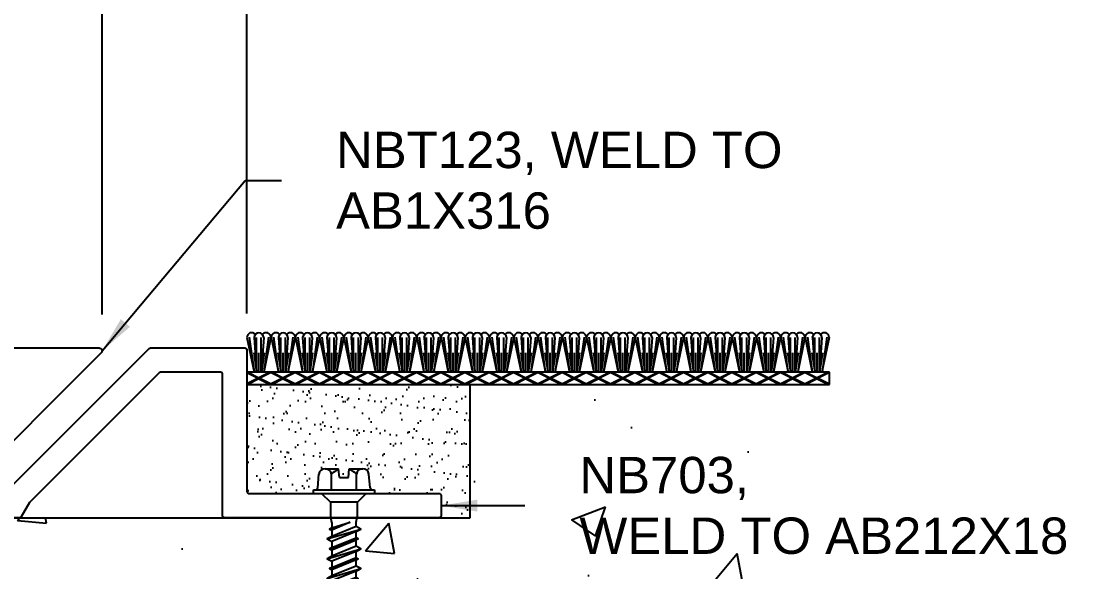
# Model space of a CAD drawing. Header units: inches. Extents: x -3.4 to 54.7, y -1.4 to 10.7.
# Drawn here: x 22.29 to 27.73, y 3.34 to 6.18 of the extents above; entities that cross this region are included whole.
import ezdxf

# ---------------------------------------------------------------- set-up
doc = ezdxf.new("R2010")
doc.units = ezdxf.units.IN
doc.header["$MEASUREMENT"] = 0
for name, color, linetype in [('Anchors', 4, 'Continuous'), ('Conditions', 1, 'Continuous'), ('Dimensions', 3, 'Continuous'), ('Metals', 7, 'Continuous'), ('Text', 2, 'Continuous')]:
    doc.layers.add(name, color=color, linetype=linetype)
doc.styles.add('ARIAL', font='arial.ttf')
doc.dimstyles.new('Arial', dxfattribs={"dimscale": 1.5, "dimtxt": 0.125, "dimasz": 0.125, "dimexe": 0.125, "dimexo": 0.125, "dimgap": 0.125, "dimtad": 0, "dimtih": 1, "dimtoh": 1, "dimdec": 4, "dimzin": 0, "dimdsep": 46, "dimlunit": 4, "dimtxsty": 'ARIAL', "dimcen": 0.125, "dimadec": 0, "dimazin": 0, "dimtfac": 1, "dimtdec": 4, "dimtofl": 0, "dimtmove": 0, "dimatfit": 3, "dimfxl": 0, "dimfrac": 2, "dimtolj": 1, "dimtzin": 0, "dimarcsym": 0})

# ---------------------------------------------------------------- blocks, each defined once
blk = doc.blocks.new('*D14')
at = {"layer": 'Defpoints', "color": 0}
for p in [(23.4536, 8.5789), (0.2542, 4.4823), (23.4536, 4.4823)]:
    blk.add_point(p, dxfattribs=at)
at = {"layer": 'Dimensions', "color": 0, "lineweight": -2}
for p, q in [((0.2542, 4.6698), (0.2542, 8.7664)), ((23.4536, 4.6698), (23.4536, 8.7664)), ((0.4417, 8.5789), (11.1225, 8.5789)), ((23.2661, 8.5789), (12.7065, 8.5789))]:
    blk.add_line(p, q, dxfattribs=at)
at = {"layer": 'Dimensions', "color": 0}
for points in [[(0.4417, 8.6101), (0.4417, 8.5476), (0.2542, 8.5789)], [(23.2661, 8.6101), (23.2661, 8.5476), (23.4536, 8.5789)]]:
    blk.add_solid(points, dxfattribs=at)
at = {"layer": 'Dimensions', "color": 0, "insert": (11.9145, 8.5789), "char_height": 0.1875, "attachment_point": 5, "style": 'ARIAL'}
blk.add_mtext('\\A1;1\'-11 3/16"\\P [589mm]', dxfattribs=at)
blk = doc.blocks.new('TH316134')
for p, q in [((-0.0967, 0.1275), (-0.0272, 0.1275)), ((-0.0232, 0.0825), (-0.0272, 0.1275)), ((0.0233, 0.0825), (0.0272, 0.1275)), ((0.0272, 0.1275), (0.0967, 0.1275)), ((-0.1352, 0.029), (-0.129, 0.1001)), ((-0.0645, 0.0188), (-0.0645, 0.1001)), ((-0.0232, 0.0825), (0.0233, 0.0825)), ((0.0645, 0.0188), (0.0645, 0.1001)), ((0.1352, 0.029), (0.129, 0.1001)), ((-0.1568, 0.0188), (0.1568, 0.0188)), ((-0.1568, 0), (-0.1568, 0.0188)), ((-0.1568, 0), (0.1568, 0)), ((-0.1148, 0), (-0.0697, -0.045)), ((0.1148, 0), (0.0698, -0.045)), ((0.1568, 0.0188), (0.1568, 0)), ((-0.0737, -0.1836), (0.0321, -0.1471)), ((0.0321, -0.1471), (-0.0623, -0.1898)), ((-0.0623, -0.1774), (0.0321, -0.1471)), ((-0.0862, -0.2344), (0.0863, -0.1836)), ((0.0623, -0.1707), (-0.0623, -0.2215)), ((0.0623, -0.1965), (-0.0623, -0.2473)), ((-0.0737, -0.2852), (0.0737, -0.2344)), ((-0.0623, -0.279), (0.0623, -0.2282)), ((0.0623, -0.2405), (-0.0623, -0.2913)), ((-0.0862, -0.3359), (0.0863, -0.2852)), ((0.0623, -0.2722), (-0.0623, -0.323)), ((0.0623, -0.2981), (-0.0623, -0.3489)), ((-0.0737, -0.3867), (0.0737, -0.3359)), ((-0.0623, -0.3806), (0.0623, -0.3298)), ((0.0623, -0.3421), (-0.0623, -0.3929)), ((0.0623, -0.3738), (-0.0623, -0.4246)), ((-0.0862, -0.4375), (0.0863, -0.3867)), ((0.0623, -0.3996), (-0.0623, -0.4504)), ((-0.0623, -0.4821), (0.0623, -0.4313)), ((-0.0862, -0.5391), (0.0863, -0.4883)), ((-0.0737, -0.4883), (0.0737, -0.4375)), ((0.0623, -0.4437), (-0.0623, -0.4944)), ((0.0623, -0.4754), (-0.0623, -0.5261)), ((-0.0737, -0.5898), (0.0737, -0.5391)), ((0.0623, -0.5012), (-0.0623, -0.552)), ((-0.0623, -0.5837), (0.0623, -0.5329)), ((-0.0862, -0.6406), (0.0863, -0.5898)), ((0.0623, -0.5452), (-0.0623, -0.596)), ((0.0623, -0.5769), (-0.0623, -0.6277)), ((-0.0737, -0.6914), (0.0737, -0.6406)), ((0.0623, -0.6028), (-0.0623, -0.6535)), ((-0.0623, -0.6852), (0.0623, -0.6345)), ((0.0623, -0.6468), (-0.0623, -0.6976)), ((-0.0862, -0.7422), (0.0863, -0.6914)), ((0.0623, -0.6785), (-0.0623, -0.7293)), ((0.0623, -0.7043), (-0.0623, -0.7551)), ((-0.0737, -0.793), (0.0737, -0.7422)), ((-0.0623, -0.7868), (0.0623, -0.736)), ((0.0623, -0.7484), (-0.0623, -0.7991)), ((-0.0862, -0.8437), (0.0863, -0.793)), ((0.0623, -0.78), (-0.0623, -0.8308)), ((0.0623, -0.8059), (-0.0623, -0.8567)), ((-0.0737, -0.8945), (0.0737, -0.8437)), ((-0.0623, -0.8884), (0.0623, -0.8376)), ((0.0623, -0.8499), (-0.0623, -0.9007)), ((-0.0862, -0.9453), (0.0863, -0.8945)), ((0.0623, -0.8816), (-0.0623, -0.9324)), ((0.0623, -0.9075), (-0.0623, -0.9582)), ((-0.0737, -0.9961), (0.0737, -0.9453)), ((-0.0623, -0.9899), (0.0623, -0.9391)), ((0.0623, -0.9515), (-0.0623, -1.0023)), ((-0.0862, -1.0469), (0.0863, -0.9961)), ((0.0623, -0.9832), (-0.0623, -1.034)), ((0.0623, -1.009), (-0.0623, -1.0598)), ((-0.0623, -1.0837), (0.0623, -1.0329)), ((-0.0737, -1.0898), (0.0737, -1.0391)), ((0.0623, -1.0452), (-0.0623, -1.096)), ((0.0623, -1.0769), (-0.0623, -1.1277)), ((-0.0862, -1.1406), (0.0863, -1.0898)), ((-0.0737, -1.1914), (0.0737, -1.1406)), ((0.0623, -1.1028), (-0.0623, -1.1535)), ((-0.0623, -1.1852), (0.0623, -1.1345)), ((-0.0862, -1.2422), (0.0863, -1.1914)), ((0.0623, -1.1468), (-0.0623, -1.1976)), ((0.0623, -1.1785), (-0.0623, -1.2293)), ((-0.0737, -1.293), (0.0737, -1.2422)), ((0.0623, -1.2043), (-0.0623, -1.2551)), ((-0.0623, -1.2868), (0.0623, -1.236)), ((0.0623, -1.2484), (-0.0623, -1.2991)), ((-0.0862, -1.3437), (0.0863, -1.293)), ((0.0623, -1.28), (-0.0623, -1.3308)), ((-0.0737, -1.3945), (0.0737, -1.3437)), ((0.0623, -1.3059), (-0.0623, -1.3567)), ((-0.0623, -1.3884), (0.0623, -1.3376)), ((0.0623, -1.3499), (-0.0623, -1.4007)), ((-0.0862, -1.4453), (0.0863, -1.3945)), ((0.0623, -1.3816), (-0.0623, -1.4324)), ((0.0623, -1.4075), (-0.0623, -1.4582)), ((-0.0737, -1.4961), (0.0737, -1.4453)), ((-0.0623, -1.4899), (0.0623, -1.4391)), ((0.0623, -1.4515), (-0.0623, -1.5023)), ((-0.0862, -1.5469), (0.0863, -1.4961)), ((0.0623, -1.4832), (-0.0623, -1.534)), ((0.0623, -1.509), (-0.0623, -1.5598)), ((-0.0335, -1.5838), (0.0623, -1.5407)), ((-0.0335, -1.5838), (0.0737, -1.5469)), ((0.0623, -1.553), (-0.0335, -1.5838))]:
    blk.add_line(p, q)
blk.add_lwpolyline([(0.0698, -0.045), (-0.0697, -0.045), (-0.0697, -0.1121, 0.052126), (-0.0687, -0.1217), (-0.0633, -0.1477, -0.052126), (-0.0623, -0.1573), (-0.0623, -0.1774), (-0.0737, -0.1836), (-0.0623, -0.1898), (-0.0623, -0.2215), (-0.0862, -0.2344), (-0.0623, -0.2473), (-0.0623, -0.279), (-0.0737, -0.2852), (-0.0623, -0.2913), (-0.0623, -0.323), (-0.0862, -0.3359), (-0.0623, -0.3489), (-0.0623, -0.3806), (-0.0737, -0.3867), (-0.0623, -0.3929), (-0.0623, -0.4246), (-0.0862, -0.4375), (-0.0623, -0.4504), (-0.0623, -0.4821), (-0.0737, -0.4883), (-0.0623, -0.4944), (-0.0623, -0.5261), (-0.0862, -0.5391), (-0.0623, -0.552), (-0.0623, -0.5837), (-0.0737, -0.5898), (-0.0623, -0.596), (-0.0623, -0.6277), (-0.0862, -0.6406), (-0.0623, -0.6535), (-0.0623, -0.6852), (-0.0737, -0.6914), (-0.0623, -0.6976), (-0.0623, -0.7293), (-0.0862, -0.7422), (-0.0623, -0.7551), (-0.0623, -0.7868), (-0.0737, -0.793), (-0.0623, -0.7991), (-0.0623, -0.8308), (-0.0862, -0.8437), (-0.0623, -0.8567), (-0.0623, -0.8884), (-0.0737, -0.8945), (-0.0623, -0.9007), (-0.0623, -0.9324), (-0.0862, -0.9453), (-0.0623, -0.9582), (-0.0623, -0.9899), (-0.0737, -0.9961), (-0.0623, -1.0023), (-0.0623, -1.034), (-0.0862, -1.0469), (-0.0623, -1.0598), (-0.0623, -1.0837), (-0.0737, -1.0898), (-0.0623, -1.096), (-0.0623, -1.1277), (-0.0862, -1.1406), (-0.0623, -1.1535), (-0.0623, -1.1852), (-0.0737, -1.1914), (-0.0623, -1.1976), (-0.0623, -1.2293), (-0.0862, -1.2422), (-0.0623, -1.2551), (-0.0623, -1.2868), (-0.0737, -1.293), (-0.0623, -1.2991), (-0.0623, -1.3308), (-0.0862, -1.3437), (-0.0623, -1.3567), (-0.0623, -1.3884), (-0.0737, -1.3945), (-0.0623, -1.4007), (-0.0623, -1.4324), (-0.0862, -1.4453), (-0.0623, -1.4582), (-0.0623, -1.4899), (-0.0737, -1.4961), (-0.0623, -1.5023), (-0.0623, -1.534), (-0.0862, -1.5469), (-0.0623, -1.5598), (-0.0623, -1.5857, 0.084437), (-0.0596, -1.601), (-0.0096, -1.7438, 0.648167), (0.0096, -1.7438), (0.0596, -1.601, 0.084437), (0.0623, -1.5857), (0.0623, -1.553), (0.0737, -1.5469), (0.0623, -1.5407), (0.0623, -1.509), (0.0863, -1.4961), (0.0623, -1.4832), (0.0623, -1.4515), (0.0737, -1.4453), (0.0623, -1.4391), (0.0623, -1.4075), (0.0863, -1.3945), (0.0623, -1.3816), (0.0623, -1.3499), (0.0737, -1.3437), (0.0623, -1.3376), (0.0623, -1.3059), (0.0863, -1.293), (0.0623, -1.28), (0.0623, -1.2484), (0.0737, -1.2422), (0.0623, -1.236), (0.0623, -1.2043), (0.0863, -1.1914), (0.0623, -1.1785), (0.0623, -1.1468), (0.0737, -1.1406), (0.0623, -1.1345), (0.0623, -1.1028), (0.0863, -1.0898), (0.0623, -1.0769), (0.0623, -1.0452), (0.0737, -1.0391), (0.0623, -1.0329), (0.0623, -1.009), (0.0863, -0.9961), (0.0623, -0.9832), (0.0623, -0.9515), (0.0737, -0.9453), (0.0623, -0.9391), (0.0623, -0.9075), (0.0863, -0.8945), (0.0623, -0.8816), (0.0623, -0.8499), (0.0737, -0.8437), (0.0623, -0.8376), (0.0623, -0.8059), (0.0863, -0.793), (0.0623, -0.78), (0.0623, -0.7484), (0.0737, -0.7422), (0.0623, -0.736), (0.0623, -0.7043), (0.0863, -0.6914), (0.0623, -0.6785), (0.0623, -0.6468), (0.0737, -0.6406), (0.0623, -0.6345), (0.0623, -0.6028), (0.0863, -0.5898), (0.0623, -0.5769), (0.0623, -0.5452), (0.0737, -0.5391), (0.0623, -0.5329), (0.0623, -0.5012), (0.0863, -0.4883), (0.0623, -0.4754), (0.0623, -0.4437), (0.0737, -0.4375), (0.0623, -0.4313), (0.0623, -0.3996), (0.0863, -0.3867), (0.0623, -0.3738), (0.0623, -0.3421), (0.0737, -0.3359), (0.0623, -0.3298), (0.0623, -0.2981), (0.0863, -0.2852), (0.0623, -0.2722), (0.0623, -0.2405), (0.0737, -0.2344), (0.0623, -0.2282), (0.0623, -0.1965), (0.0863, -0.1836), (0.0623, -0.1707), (0.0623, -0.1573, -0.052126), (0.0633, -0.1477), (0.0687, -0.1217, 0.052126), (0.0698, -0.1121)], format="xyb", close=True)
for centre, radius, start, end in [((-0.0967, 0.0948), 0.0327, 9.285, 170.715), ((0, 0.0379), 0.0896, 107.4215, 136.0407), ((0, 0.0379), 0.0896, 43.9593, 72.5785), ((0.0967, 0.0948), 0.0327, 9.285, 170.715), ((-0.1464, 0.03), 0.0112, 270, 355), ((0.1464, 0.03), 0.0112, 185, 270)]:
    blk.add_arc(centre, radius, start, end)
blk = doc.blocks.new('NB703')
at = {"linetype": 'Continuous', "flags": 128}
blk.add_lwpolyline([(-0.5525, 0), (0.5525, 0, 0.414214), (0.5625, 0.01), (0.5625, 0.74, -0.414214), (0.5725, 0.75), (0.8816, 0.75, -0.198912), (0.8887, 0.7471), (1.5553, 0.0804, -0.065543), (1.5569, 0.0784), (1.5992, 0.005, 0.267949), (1.6079, 0), (2.6859, 0, 0.198912), (2.6929, 0.0029), (2.78, 0.09), (2.78, 0.115, 0.414214), (2.77, 0.125), (1.6801, 0.125, -0.267949), (1.6714, 0.13), (1.6569, 0.1551, 0.065543), (1.6553, 0.1572), (0.9404, 0.8721, 0.198912), (0.9334, 0.875), (0.4475, 0.875, 0.414214), (0.4375, 0.865), (0.4375, 0.135, -0.414214), (0.4275, 0.125), (-0.5525, 0.125, 0.414214), (-0.5625, 0.115), (-0.5625, 0.01, 0.414214)], format="xyb", close=True, dxfattribs=at)
blk = doc.blocks.new('*D18')
at = {"layer": 'Defpoints', "color": 0}
for p in [(1.0001, 7.6035), (1.0001, 4.4773), (22.7077, 4.4773)]:
    blk.add_point(p, dxfattribs=at)
at = {"layer": 'Dimensions', "color": 0, "lineweight": -2}
for p, q in [((1.0001, 4.6648), (1.0001, 7.791)), ((22.7077, 4.6648), (22.7077, 7.791)), ((1.1876, 7.6035), (11.08, 7.6035)), ((22.5202, 7.6035), (12.6641, 7.6035))]:
    blk.add_line(p, q, dxfattribs=at)
at = {"layer": 'Dimensions', "color": 0}
for points in [[(1.1876, 7.6347), (1.1876, 7.5722), (1.0001, 7.6035)], [(22.5202, 7.6347), (22.5202, 7.5722), (22.7077, 7.6035)]]:
    blk.add_solid(points, dxfattribs=at)
at = {"layer": 'Dimensions', "color": 0, "insert": (11.872, 7.6035), "char_height": 0.1875, "attachment_point": 5, "style": 'ARIAL'}
blk.add_mtext('\\A1;1\'-9 11/16"\\P [551mm]', dxfattribs=at)
blk = doc.blocks.new('NBT123')
blk.add_lwpolyline([(-0.985, 0.61, 0.414214), (-1, 0.625), (-1.8238, 0.625, 0.668179), (-1.8344, 0.5994), (-1.1144, -0.1206, 0.198912), (-1.1038, -0.125), (0, -0.125, 0.414214), (0.015, -0.11), (0.015, -0.015, 0.414214), (0, 0), (-0.97, 0, -0.414214), (-0.985, 0.015)], format="xyb", close=True)
blk = doc.blocks.new('*U29')
for p, q in [((3, 0.0625), (0, 0.0625)), ((0, 0.0625), (0, 0)), ((0, 0.0603), (0.058, 0.0312)), ((0.0045, 0.0625), (0.0625, 0.0335)), ((0.1205, 0.0625), (0.0625, 0.0335)), ((0.125, 0.0603), (0.067, 0.0312)), ((0.125, 0.0603), (0.183, 0.0312)), ((0.1295, 0.0625), (0.1875, 0.0335)), ((0.2455, 0.0625), (0.1875, 0.0335)), ((0.25, 0.0603), (0.192, 0.0312)), ((0.25, 0.0603), (0.308, 0.0312)), ((0.2545, 0.0625), (0.3125, 0.0335)), ((0.3705, 0.0625), (0.3125, 0.0335)), ((0.375, 0.0603), (0.317, 0.0312)), ((0.375, 0.0603), (0.433, 0.0312)), ((0.3795, 0.0625), (0.4375, 0.0335)), ((0.4955, 0.0625), (0.4375, 0.0335)), ((0.5, 0.0603), (0.442, 0.0312)), ((0.5, 0.0603), (0.558, 0.0312)), ((0.5045, 0.0625), (0.5625, 0.0335)), ((0.6205, 0.0625), (0.5625, 0.0335)), ((0.625, 0.0603), (0.567, 0.0312)), ((0.625, 0.0603), (0.683, 0.0312)), ((0.6295, 0.0625), (0.6875, 0.0335)), ((0.7455, 0.0625), (0.6875, 0.0335)), ((0.75, 0.0603), (0.692, 0.0312)), ((0.75, 0.0603), (0.808, 0.0312)), ((0.7545, 0.0625), (0.8125, 0.0335)), ((0.8705, 0.0625), (0.8125, 0.0335)), ((0.875, 0.0603), (0.817, 0.0312)), ((0.875, 0.0603), (0.933, 0.0312)), ((0.8795, 0.0625), (0.9375, 0.0335)), ((0.9955, 0.0625), (0.9375, 0.0335)), ((1, 0.0603), (0.942, 0.0312)), ((1, 0.0603), (1.058, 0.0312)), ((1.0045, 0.0625), (1.0625, 0.0335)), ((1.1205, 0.0625), (1.0625, 0.0335)), ((1.125, 0.0603), (1.067, 0.0312)), ((1.125, 0.0603), (1.183, 0.0312)), ((1.1295, 0.0625), (1.1875, 0.0335)), ((1.2455, 0.0625), (1.1875, 0.0335)), ((1.25, 0.0603), (1.192, 0.0312)), ((1.25, 0.0603), (1.308, 0.0312)), ((1.2545, 0.0625), (1.3125, 0.0335)), ((1.3705, 0.0625), (1.3125, 0.0335)), ((1.375, 0.0603), (1.317, 0.0312)), ((1.375, 0.0603), (1.433, 0.0312)), ((1.3795, 0.0625), (1.4375, 0.0335)), ((1.4955, 0.0625), (1.4375, 0.0335)), ((1.5, 0.0603), (1.442, 0.0312)), ((1.5, 0.0603), (1.558, 0.0312)), ((1.5045, 0.0625), (1.5625, 0.0335)), ((1.6205, 0.0625), (1.5625, 0.0335)), ((1.625, 0.0603), (1.567, 0.0312)), ((1.625, 0.0603), (1.683, 0.0312)), ((1.6295, 0.0625), (1.6875, 0.0335)), ((1.7455, 0.0625), (1.6875, 0.0335)), ((1.75, 0.0603), (1.692, 0.0312)), ((1.75, 0.0603), (1.808, 0.0312)), ((1.7545, 0.0625), (1.8125, 0.0335)), ((1.8705, 0.0625), (1.8125, 0.0335)), ((1.875, 0.0603), (1.817, 0.0312)), ((1.875, 0.0603), (1.933, 0.0312)), ((1.8795, 0.0625), (1.9375, 0.0335)), ((1.9955, 0.0625), (1.9375, 0.0335)), ((2, 0.0603), (1.942, 0.0312)), ((2, 0.0603), (2.058, 0.0312)), ((2.0045, 0.0625), (2.0625, 0.0335)), ((2.1205, 0.0625), (2.0625, 0.0335)), ((2.125, 0.0603), (2.067, 0.0312)), ((2.125, 0.0603), (2.183, 0.0312)), ((2.1295, 0.0625), (2.1875, 0.0335)), ((2.2455, 0.0625), (2.1875, 0.0335)), ((2.25, 0.0603), (2.192, 0.0312)), ((2.25, 0.0603), (2.308, 0.0312)), ((2.2545, 0.0625), (2.3125, 0.0335)), ((2.3705, 0.0625), (2.3125, 0.0335)), ((2.375, 0.0603), (2.317, 0.0312)), ((2.375, 0.0603), (2.433, 0.0312)), ((2.3795, 0.0625), (2.4375, 0.0335)), ((2.4955, 0.0625), (2.4375, 0.0335)), ((2.5, 0.0603), (2.442, 0.0312)), ((2.5, 0.0603), (2.558, 0.0312)), ((2.5045, 0.0625), (2.5625, 0.0335)), ((2.6205, 0.0625), (2.5625, 0.0335)), ((2.625, 0.0603), (2.567, 0.0312)), ((2.625, 0.0603), (2.683, 0.0312)), ((2.6295, 0.0625), (2.6875, 0.0335)), ((2.7455, 0.0625), (2.6875, 0.0335)), ((2.75, 0.0603), (2.692, 0.0312)), ((2.75, 0.0603), (2.808, 0.0312)), ((2.7545, 0.0625), (2.8125, 0.0335)), ((2.8705, 0.0625), (2.8125, 0.0335)), ((2.875, 0.0603), (2.817, 0.0312)), ((2.875, 0.0603), (2.933, 0.0312)), ((2.8795, 0.0625), (2.9375, 0.0335)), ((2.9955, 0.0625), (2.9375, 0.0335)), ((3, 0.0603), (2.942, 0.0312)), ((3, 0), (3, 0.0625)), ((0.058, 0.0312), (0, 0.0022)), ((0, 0), (3, 0)), ((0.0625, 0.029), (0.0045, 0)), ((0.0625, 0.029), (0.1205, 0)), ((0.067, 0.0312), (0.125, 0.0022)), ((0.183, 0.0312), (0.125, 0.0022)), ((0.1875, 0.029), (0.1295, 0)), ((0.1875, 0.029), (0.2455, 0)), ((0.192, 0.0312), (0.25, 0.0022)), ((0.308, 0.0312), (0.25, 0.0022)), ((0.3125, 0.029), (0.2545, 0)), ((0.3125, 0.029), (0.3705, 0)), ((0.317, 0.0312), (0.375, 0.0022)), ((0.433, 0.0312), (0.375, 0.0022)), ((0.4375, 0.029), (0.3795, 0)), ((0.4375, 0.029), (0.4955, 0)), ((0.442, 0.0312), (0.5, 0.0022)), ((0.558, 0.0312), (0.5, 0.0022)), ((0.5625, 0.029), (0.5045, 0)), ((0.5625, 0.029), (0.6205, 0)), ((0.567, 0.0312), (0.625, 0.0022)), ((0.683, 0.0312), (0.625, 0.0022)), ((0.6875, 0.029), (0.6295, 0)), ((0.6875, 0.029), (0.7455, 0)), ((0.692, 0.0312), (0.75, 0.0022)), ((0.808, 0.0312), (0.75, 0.0022)), ((0.8125, 0.029), (0.7545, 0)), ((0.8125, 0.029), (0.8705, 0)), ((0.817, 0.0312), (0.875, 0.0022)), ((0.933, 0.0312), (0.875, 0.0022)), ((0.9375, 0.029), (0.8795, 0)), ((0.9375, 0.029), (0.9955, 0)), ((0.942, 0.0312), (1, 0.0022)), ((1.058, 0.0312), (1, 0.0022)), ((1.0625, 0.029), (1.0045, 0)), ((1.0625, 0.029), (1.1205, 0)), ((1.067, 0.0312), (1.125, 0.0022)), ((1.183, 0.0312), (1.125, 0.0022)), ((1.1875, 0.029), (1.1295, 0)), ((1.1875, 0.029), (1.2455, 0)), ((1.192, 0.0312), (1.25, 0.0022)), ((1.308, 0.0312), (1.25, 0.0022)), ((1.3125, 0.029), (1.2545, 0)), ((1.3125, 0.029), (1.3705, 0)), ((1.317, 0.0312), (1.375, 0.0022)), ((1.433, 0.0312), (1.375, 0.0022)), ((1.4375, 0.029), (1.3795, 0)), ((1.4375, 0.029), (1.4955, 0)), ((1.442, 0.0312), (1.5, 0.0022)), ((1.558, 0.0312), (1.5, 0.0022)), ((1.5625, 0.029), (1.5045, 0)), ((1.5625, 0.029), (1.6205, 0)), ((1.567, 0.0312), (1.625, 0.0022)), ((1.683, 0.0312), (1.625, 0.0022)), ((1.6875, 0.029), (1.6295, 0)), ((1.6875, 0.029), (1.7455, 0)), ((1.692, 0.0312), (1.75, 0.0022)), ((1.808, 0.0312), (1.75, 0.0022)), ((1.8125, 0.029), (1.7545, 0)), ((1.8125, 0.029), (1.8705, 0)), ((1.817, 0.0312), (1.875, 0.0022)), ((1.933, 0.0312), (1.875, 0.0022)), ((1.9375, 0.029), (1.8795, 0)), ((1.9375, 0.029), (1.9955, 0)), ((1.942, 0.0312), (2, 0.0022)), ((2.058, 0.0312), (2, 0.0022)), ((2.0625, 0.029), (2.0045, 0)), ((2.0625, 0.029), (2.1205, 0)), ((2.067, 0.0312), (2.125, 0.0022)), ((2.183, 0.0312), (2.125, 0.0022)), ((2.1875, 0.029), (2.1295, 0)), ((2.1875, 0.029), (2.2455, 0)), ((2.192, 0.0312), (2.25, 0.0022)), ((2.308, 0.0312), (2.25, 0.0022)), ((2.3125, 0.029), (2.2545, 0)), ((2.3125, 0.029), (2.3705, 0)), ((2.317, 0.0312), (2.375, 0.0022)), ((2.433, 0.0312), (2.375, 0.0022)), ((2.4375, 0.029), (2.3795, 0)), ((2.4375, 0.029), (2.4955, 0)), ((2.442, 0.0312), (2.5, 0.0022)), ((2.558, 0.0312), (2.5, 0.0022)), ((2.5625, 0.029), (2.5045, 0)), ((2.5625, 0.029), (2.6205, 0)), ((2.567, 0.0312), (2.625, 0.0022)), ((2.683, 0.0312), (2.625, 0.0022)), ((2.6875, 0.029), (2.6295, 0)), ((2.6875, 0.029), (2.7455, 0)), ((2.692, 0.0312), (2.75, 0.0022)), ((2.808, 0.0312), (2.75, 0.0022)), ((2.8125, 0.029), (2.7545, 0)), ((2.8125, 0.029), (2.8705, 0)), ((2.817, 0.0312), (2.875, 0.0022)), ((2.933, 0.0312), (2.875, 0.0022)), ((2.9375, 0.029), (2.8795, 0)), ((2.9375, 0.029), (2.9955, 0)), ((2.942, 0.0312), (3, 0.0022))]:
    blk.add_line(p, q)
for points in [[(-0.0001, 0.2412), (0.0373, 0.0625)], [(0.0119, 0.243), (0.0369, 0.0642)], [(0.0374, 0.2412), (0.0499, 0.0625)], [(0.0499, 0.0625), (0.0499, 0.2412)], [(0.0742, 0.0625), (0.0742, 0.2412)], [(0.0867, 0.2412), (0.0742, 0.0625)], [(0.1242, 0.2412), (0.0868, 0.0625)], [(0.1122, 0.243), (0.0872, 0.0642)], [(0.1249, 0.2412), (0.1623, 0.0625)], [(0.1369, 0.243), (0.1619, 0.0642)], [(0.1624, 0.2412), (0.1749, 0.0625)], [(0.1749, 0.0625), (0.1749, 0.2412)], [(0.1992, 0.0625), (0.1992, 0.2412)], [(0.2117, 0.2412), (0.1992, 0.0625)], [(0.2492, 0.2412), (0.2118, 0.0625)], [(0.2372, 0.243), (0.2122, 0.0642)], [(0.2499, 0.2412), (0.2873, 0.0625)], [(0.2619, 0.243), (0.2869, 0.0642)], [(0.2874, 0.2412), (0.2999, 0.0625)], [(0.2999, 0.0625), (0.2999, 0.2412)], [(0.3242, 0.0625), (0.3242, 0.2412)], [(0.3367, 0.2412), (0.3242, 0.0625)], [(0.3742, 0.2412), (0.3368, 0.0625)], [(0.3622, 0.243), (0.3372, 0.0642)], [(0.3749, 0.2412), (0.4123, 0.0625)], [(0.3869, 0.243), (0.4119, 0.0642)], [(0.4124, 0.2412), (0.4249, 0.0625)], [(0.4249, 0.0625), (0.4249, 0.2412)], [(0.4492, 0.0625), (0.4492, 0.2412)], [(0.4617, 0.2412), (0.4492, 0.0625)], [(0.4992, 0.2412), (0.4618, 0.0625)], [(0.4872, 0.243), (0.4622, 0.0642)], [(0.4999, 0.2412), (0.5373, 0.0625)], [(0.5119, 0.243), (0.5369, 0.0642)], [(0.5374, 0.2412), (0.5499, 0.0625)], [(0.5499, 0.0625), (0.5499, 0.2412)], [(0.5742, 0.0625), (0.5742, 0.2412)], [(0.5867, 0.2412), (0.5742, 0.0625)], [(0.6242, 0.2412), (0.5868, 0.0625)], [(0.6122, 0.243), (0.5872, 0.0642)], [(0.6249, 0.2412), (0.6623, 0.0625)], [(0.6369, 0.243), (0.6619, 0.0642)], [(0.6624, 0.2412), (0.6749, 0.0625)], [(0.6749, 0.0625), (0.6749, 0.2412)], [(0.6992, 0.0625), (0.6992, 0.2412)], [(0.7117, 0.2412), (0.6992, 0.0625)], [(0.7492, 0.2412), (0.7118, 0.0625)], [(0.7372, 0.243), (0.7122, 0.0642)], [(0.7499, 0.2412), (0.7873, 0.0625)], [(0.7619, 0.243), (0.7869, 0.0642)], [(0.7874, 0.2412), (0.7999, 0.0625)], [(0.7999, 0.0625), (0.7999, 0.2412)], [(0.8242, 0.0625), (0.8242, 0.2412)], [(0.8367, 0.2412), (0.8242, 0.0625)], [(0.8742, 0.2412), (0.8368, 0.0625)], [(0.8622, 0.243), (0.8372, 0.0642)], [(0.8749, 0.2412), (0.9123, 0.0625)], [(0.8869, 0.243), (0.9119, 0.0642)], [(0.9124, 0.2412), (0.9249, 0.0625)], [(0.9249, 0.0625), (0.9249, 0.2412)], [(0.9492, 0.0625), (0.9492, 0.2412)], [(0.9617, 0.2412), (0.9492, 0.0625)], [(0.9992, 0.2412), (0.9618, 0.0625)], [(0.9872, 0.243), (0.9622, 0.0642)], [(0.9999, 0.2412), (1.0373, 0.0625)], [(1.0119, 0.243), (1.0369, 0.0642)], [(1.0374, 0.2412), (1.0499, 0.0625)], [(1.0499, 0.0625), (1.0499, 0.2412)], [(1.0742, 0.0625), (1.0742, 0.2412)], [(1.0867, 0.2412), (1.0742, 0.0625)], [(1.1242, 0.2412), (1.0868, 0.0625)], [(1.1122, 0.243), (1.0872, 0.0642)], [(1.1249, 0.2412), (1.1623, 0.0625)], [(1.1369, 0.243), (1.1619, 0.0642)], [(1.1624, 0.2412), (1.1749, 0.0625)], [(1.1749, 0.0625), (1.1749, 0.2412)], [(1.1992, 0.0625), (1.1992, 0.2412)], [(1.2117, 0.2412), (1.1992, 0.0625)], [(1.2492, 0.2412), (1.2118, 0.0625)], [(1.2372, 0.243), (1.2122, 0.0642)], [(1.2499, 0.2412), (1.2873, 0.0625)], [(1.2619, 0.243), (1.2869, 0.0642)], [(1.2874, 0.2412), (1.2999, 0.0625)], [(1.2999, 0.0625), (1.2999, 0.2412)], [(1.3242, 0.0625), (1.3242, 0.2412)], [(1.3367, 0.2412), (1.3242, 0.0625)], [(1.3742, 0.2412), (1.3368, 0.0625)], [(1.3622, 0.243), (1.3372, 0.0642)], [(1.3749, 0.2412), (1.4123, 0.0625)], [(1.3869, 0.243), (1.4119, 0.0642)], [(1.4124, 0.2412), (1.4249, 0.0625)], [(1.4249, 0.0625), (1.4249, 0.2412)], [(1.4492, 0.0625), (1.4492, 0.2412)], [(1.4617, 0.2412), (1.4492, 0.0625)], [(1.4992, 0.2412), (1.4618, 0.0625)], [(1.4872, 0.243), (1.4622, 0.0642)], [(1.4999, 0.2412), (1.5373, 0.0625)], [(1.5119, 0.243), (1.5369, 0.0642)], [(1.5374, 0.2412), (1.5499, 0.0625)], [(1.5499, 0.0625), (1.5499, 0.2412)], [(1.5742, 0.0625), (1.5742, 0.2412)], [(1.5867, 0.2412), (1.5742, 0.0625)], [(1.6242, 0.2412), (1.5868, 0.0625)], [(1.6122, 0.243), (1.5872, 0.0642)], [(1.6249, 0.2412), (1.6623, 0.0625)], [(1.6369, 0.243), (1.6619, 0.0642)], [(1.6624, 0.2412), (1.6749, 0.0625)], [(1.6749, 0.0625), (1.6749, 0.2412)], [(1.6992, 0.0625), (1.6992, 0.2412)], [(1.7117, 0.2412), (1.6992, 0.0625)], [(1.7492, 0.2412), (1.7118, 0.0625)], [(1.7372, 0.243), (1.7122, 0.0642)], [(1.7499, 0.2412), (1.7873, 0.0625)], [(1.7619, 0.243), (1.7869, 0.0642)], [(1.7874, 0.2412), (1.7999, 0.0625)], [(1.7999, 0.0625), (1.7999, 0.2412)], [(1.8242, 0.0625), (1.8242, 0.2412)], [(1.8367, 0.2412), (1.8242, 0.0625)], [(1.8742, 0.2412), (1.8368, 0.0625)], [(1.8622, 0.243), (1.8372, 0.0642)], [(1.8749, 0.2412), (1.9123, 0.0625)], [(1.8869, 0.243), (1.9119, 0.0642)], [(1.9124, 0.2412), (1.9249, 0.0625)], [(1.9249, 0.0625), (1.9249, 0.2412)], [(1.9492, 0.0625), (1.9492, 0.2412)], [(1.9617, 0.2412), (1.9492, 0.0625)], [(1.9992, 0.2412), (1.9618, 0.0625)], [(1.9872, 0.243), (1.9622, 0.0642)], [(1.9999, 0.2412), (2.0373, 0.0625)], [(2.0119, 0.243), (2.0369, 0.0642)], [(2.0374, 0.2412), (2.0499, 0.0625)], [(2.0499, 0.0625), (2.0499, 0.2412)], [(2.0742, 0.0625), (2.0742, 0.2412)], [(2.0867, 0.2412), (2.0742, 0.0625)], [(2.1242, 0.2412), (2.0868, 0.0625)], [(2.1122, 0.243), (2.0872, 0.0642)], [(2.1249, 0.2412), (2.1623, 0.0625)], [(2.1369, 0.243), (2.1619, 0.0642)], [(2.1624, 0.2412), (2.1749, 0.0625)], [(2.1749, 0.0625), (2.1749, 0.2412)], [(2.1992, 0.0625), (2.1992, 0.2412)], [(2.2117, 0.2412), (2.1992, 0.0625)], [(2.2492, 0.2412), (2.2118, 0.0625)], [(2.2372, 0.243), (2.2122, 0.0642)], [(2.2499, 0.2412), (2.2873, 0.0625)], [(2.2619, 0.243), (2.2869, 0.0642)], [(2.2874, 0.2412), (2.2999, 0.0625)], [(2.2999, 0.0625), (2.2999, 0.2412)], [(2.3242, 0.0625), (2.3242, 0.2412)], [(2.3367, 0.2412), (2.3242, 0.0625)], [(2.3742, 0.2412), (2.3368, 0.0625)], [(2.3622, 0.243), (2.3372, 0.0642)], [(2.3749, 0.2412), (2.4123, 0.0625)], [(2.3869, 0.243), (2.4119, 0.0642)], [(2.4124, 0.2412), (2.4249, 0.0625)], [(2.4249, 0.0625), (2.4249, 0.2412)], [(2.4492, 0.0625), (2.4492, 0.2412)], [(2.4617, 0.2412), (2.4492, 0.0625)], [(2.4992, 0.2412), (2.4618, 0.0625)], [(2.4872, 0.243), (2.4622, 0.0642)], [(2.4999, 0.2412), (2.5373, 0.0625)], [(2.5119, 0.243), (2.5369, 0.0642)], [(2.5374, 0.2412), (2.5499, 0.0625)], [(2.5499, 0.0625), (2.5499, 0.2412)], [(2.5742, 0.0625), (2.5742, 0.2412)], [(2.5867, 0.2412), (2.5742, 0.0625)], [(2.6242, 0.2412), (2.5868, 0.0625)], [(2.6122, 0.243), (2.5872, 0.0642)], [(2.6249, 0.2412), (2.6623, 0.0625)], [(2.6369, 0.243), (2.6619, 0.0642)], [(2.6624, 0.2412), (2.6749, 0.0625)], [(2.6749, 0.0625), (2.6749, 0.2412)], [(2.6992, 0.0625), (2.6992, 0.2412)], [(2.7117, 0.2412), (2.6992, 0.0625)], [(2.7492, 0.2412), (2.7118, 0.0625)], [(2.7372, 0.243), (2.7122, 0.0642)], [(2.7499, 0.2412), (2.7873, 0.0625)], [(2.7619, 0.243), (2.7869, 0.0642)], [(2.7874, 0.2412), (2.7999, 0.0625)], [(2.7999, 0.0625), (2.7999, 0.2412)], [(2.8242, 0.0625), (2.8242, 0.2412)], [(2.8367, 0.2412), (2.8242, 0.0625)], [(2.8742, 0.2412), (2.8368, 0.0625)], [(2.8622, 0.243), (2.8372, 0.0642)], [(2.8749, 0.2412), (2.9123, 0.0625)], [(2.8869, 0.243), (2.9119, 0.0642)], [(2.9124, 0.2412), (2.9249, 0.0625)], [(2.9249, 0.0625), (2.9249, 0.2412)], [(2.9492, 0.0625), (2.9492, 0.2412)], [(2.9617, 0.2412), (2.9492, 0.0625)], [(2.9992, 0.2412), (2.9618, 0.0625)], [(2.9872, 0.243), (2.9622, 0.0642)], [(0.0352, 0.1625), (0.0495, 0.0625)], [(0.062, 0.0625), (0.062, 0.1625)], [(0.0889, 0.1625), (0.0746, 0.0625)], [(0.1602, 0.1625), (0.1745, 0.0625)], [(0.187, 0.0625), (0.187, 0.1625)], [(0.2139, 0.1625), (0.1996, 0.0625)], [(0.2852, 0.1625), (0.2995, 0.0625)], [(0.312, 0.0625), (0.312, 0.1625)], [(0.3389, 0.1625), (0.3246, 0.0625)], [(0.4102, 0.1625), (0.4245, 0.0625)], [(0.437, 0.0625), (0.437, 0.1625)], [(0.4639, 0.1625), (0.4496, 0.0625)], [(0.5352, 0.1625), (0.5495, 0.0625)], [(0.562, 0.0625), (0.562, 0.1625)], [(0.5889, 0.1625), (0.5746, 0.0625)], [(0.6602, 0.1625), (0.6745, 0.0625)], [(0.687, 0.0625), (0.687, 0.1625)], [(0.7139, 0.1625), (0.6996, 0.0625)], [(0.7852, 0.1625), (0.7995, 0.0625)], [(0.812, 0.0625), (0.812, 0.1625)], [(0.8389, 0.1625), (0.8246, 0.0625)], [(0.9102, 0.1625), (0.9245, 0.0625)], [(0.937, 0.0625), (0.937, 0.1625)], [(0.9639, 0.1625), (0.9496, 0.0625)], [(1.0352, 0.1625), (1.0495, 0.0625)], [(1.062, 0.0625), (1.062, 0.1625)], [(1.0889, 0.1625), (1.0746, 0.0625)], [(1.1602, 0.1625), (1.1745, 0.0625)], [(1.187, 0.0625), (1.187, 0.1625)], [(1.2139, 0.1625), (1.1996, 0.0625)], [(1.2852, 0.1625), (1.2995, 0.0625)], [(1.312, 0.0625), (1.312, 0.1625)], [(1.3389, 0.1625), (1.3246, 0.0625)], [(1.4102, 0.1625), (1.4245, 0.0625)], [(1.437, 0.0625), (1.437, 0.1625)], [(1.4639, 0.1625), (1.4496, 0.0625)], [(1.5352, 0.1625), (1.5495, 0.0625)], [(1.562, 0.0625), (1.562, 0.1625)], [(1.5889, 0.1625), (1.5746, 0.0625)], [(1.6602, 0.1625), (1.6745, 0.0625)], [(1.687, 0.0625), (1.687, 0.1625)], [(1.7139, 0.1625), (1.6996, 0.0625)], [(1.7852, 0.1625), (1.7995, 0.0625)], [(1.812, 0.0625), (1.812, 0.1625)], [(1.8389, 0.1625), (1.8246, 0.0625)], [(1.9102, 0.1625), (1.9245, 0.0625)], [(1.937, 0.0625), (1.937, 0.1625)], [(1.9639, 0.1625), (1.9496, 0.0625)], [(2.0352, 0.1625), (2.0495, 0.0625)], [(2.062, 0.0625), (2.062, 0.1625)], [(2.0889, 0.1625), (2.0746, 0.0625)], [(2.1602, 0.1625), (2.1745, 0.0625)], [(2.187, 0.0625), (2.187, 0.1625)], [(2.2139, 0.1625), (2.1996, 0.0625)], [(2.2852, 0.1625), (2.2995, 0.0625)], [(2.312, 0.0625), (2.312, 0.1625)], [(2.3389, 0.1625), (2.3246, 0.0625)], [(2.4102, 0.1625), (2.4245, 0.0625)], [(2.437, 0.0625), (2.437, 0.1625)], [(2.4639, 0.1625), (2.4496, 0.0625)], [(2.5352, 0.1625), (2.5495, 0.0625)], [(2.562, 0.0625), (2.562, 0.1625)], [(2.5889, 0.1625), (2.5746, 0.0625)], [(2.6602, 0.1625), (2.6745, 0.0625)], [(2.687, 0.0625), (2.687, 0.1625)], [(2.7139, 0.1625), (2.6996, 0.0625)], [(2.7852, 0.1625), (2.7995, 0.0625)], [(2.812, 0.0625), (2.812, 0.1625)], [(2.8389, 0.1625), (2.8246, 0.0625)], [(2.9102, 0.1625), (2.9245, 0.0625)], [(2.937, 0.0625), (2.937, 0.1625)], [(2.9639, 0.1625), (2.9496, 0.0625)]]:
    blk.add_lwpolyline(points)
for centre, radius, start, end in [((0.0249, 0.2412), 0.025, 41.211, 180), ((0.062, 0.2412), 0.0247, 0, 180), ((0.0992, 0.2412), 0.025, 0, 138.789), ((0.1499, 0.2412), 0.025, 41.211, 180), ((0.187, 0.2412), 0.0247, 0, 180), ((0.2242, 0.2412), 0.025, 0, 138.789), ((0.2749, 0.2412), 0.025, 41.211, 180), ((0.312, 0.2412), 0.0247, 0, 180), ((0.3492, 0.2412), 0.025, 0, 138.789), ((0.3999, 0.2412), 0.025, 41.211, 180), ((0.437, 0.2412), 0.0247, 0, 180), ((0.4742, 0.2412), 0.025, 0, 138.789), ((0.5249, 0.2412), 0.025, 41.211, 180), ((0.562, 0.2412), 0.0247, 0, 180), ((0.5992, 0.2412), 0.025, 0, 138.789), ((0.6499, 0.2412), 0.025, 41.211, 180), ((0.687, 0.2412), 0.0247, 0, 180), ((0.7242, 0.2412), 0.025, 0, 138.789), ((0.7749, 0.2412), 0.025, 41.211, 180), ((0.812, 0.2412), 0.0247, 0, 180), ((0.8492, 0.2412), 0.025, 0, 138.789), ((0.8999, 0.2412), 0.025, 41.211, 180), ((0.937, 0.2412), 0.0247, 0, 180), ((0.9742, 0.2412), 0.025, 0, 138.789), ((1.0249, 0.2412), 0.025, 41.211, 180), ((1.062, 0.2412), 0.0247, 0, 180), ((1.0992, 0.2412), 0.025, 0, 138.789), ((1.1499, 0.2412), 0.025, 41.211, 180), ((1.187, 0.2412), 0.0247, 0, 180), ((1.2242, 0.2412), 0.025, 0, 138.789), ((1.2749, 0.2412), 0.025, 41.211, 180), ((1.312, 0.2412), 0.0247, 0, 180), ((1.3492, 0.2412), 0.025, 0, 138.789), ((1.3999, 0.2412), 0.025, 41.211, 180), ((1.437, 0.2412), 0.0247, 0, 180), ((1.4742, 0.2412), 0.025, 0, 138.789), ((1.5249, 0.2412), 0.025, 41.211, 180), ((1.562, 0.2412), 0.0247, 0, 180), ((1.5992, 0.2412), 0.025, 0, 138.789), ((1.6499, 0.2412), 0.025, 41.211, 180), ((1.687, 0.2412), 0.0247, 0, 180), ((1.7242, 0.2412), 0.025, 0, 138.789), ((1.7749, 0.2412), 0.025, 41.211, 180), ((1.812, 0.2412), 0.0247, 0, 180), ((1.8492, 0.2412), 0.025, 0, 138.789), ((1.8999, 0.2412), 0.025, 41.211, 180), ((1.937, 0.2412), 0.0247, 0, 180), ((1.9742, 0.2412), 0.025, 0, 138.789), ((2.0249, 0.2412), 0.025, 41.211, 180), ((2.062, 0.2412), 0.0247, 0, 180), ((2.0992, 0.2412), 0.025, 0, 138.789), ((2.1499, 0.2412), 0.025, 41.211, 180), ((2.187, 0.2412), 0.0247, 0, 180), ((2.2242, 0.2412), 0.025, 0, 138.789), ((2.2749, 0.2412), 0.025, 41.211, 180), ((2.312, 0.2412), 0.0247, 0, 180), ((2.3492, 0.2412), 0.025, 0, 138.789), ((2.3999, 0.2412), 0.025, 41.211, 180), ((2.437, 0.2412), 0.0247, 0, 180), ((2.4742, 0.2412), 0.025, 0, 138.789), ((2.5249, 0.2412), 0.025, 41.211, 180), ((2.562, 0.2412), 0.0247, 0, 180), ((2.5992, 0.2412), 0.025, 0, 138.789), ((2.6499, 0.2412), 0.025, 41.211, 180), ((2.687, 0.2412), 0.0247, 0, 180), ((2.7242, 0.2412), 0.025, 0, 138.789), ((2.7749, 0.2412), 0.025, 41.211, 180), ((2.812, 0.2412), 0.0247, 0, 180), ((2.8492, 0.2412), 0.025, 0, 138.789), ((2.8999, 0.2412), 0.025, 41.211, 180), ((2.937, 0.2412), 0.0247, 0, 180), ((2.9742, 0.2412), 0.025, 0, 138.789)]:
    blk.add_arc(centre, radius, start, end)

msp = doc.modelspace()

# ---------------------------------------------------------------- hatches: boundary and pattern name
at = {"layer": 'Conditions'}
h = msp.add_hatch(dxfattribs=at)
h.set_pattern_fill('AR-CONC', color=256, scale=0.25, style=0)
h.paths.add_polyline_path([(26.45352, 4.30483), (24.60386, 4.30483), (24.60386, 3.61733), (24.02886, 3.61733, 0.2789782), (24.01817, 3.57039), (24.03981, 3.55873), (24.01581, 3.54581), (24.01581, 3.51412), (24.02725, 3.50795), (24.01581, 3.50179), (24.01581, 3.4701), (24.03981, 3.45717), (24.01581, 3.44425), (24.01581, 3.41255), (24.02725, 3.40639), (24.01581, 3.40023), (24.01581, 3.36853), (24.03981, 3.35561), (24.01581, 3.34269), (24.01581, 3.31099), (24.02725, 3.30483), (24.01581, 3.29867), (24.01581, 3.26697), (24.03981, 3.25405), (24.01581, 3.24112), (24.01581, 3.20943), (24.02725, 3.20327), (24.01581, 3.1971), (24.01581, 3.16541), (24.03981, 3.15248), (24.01581, 3.13956), (24.01581, 3.10787), (24.02725, 3.1017), (24.01581, 3.09554), (24.01581, 3.06385), (24.03981, 3.05092), (24.01581, 3.038), (24.01581, 3.0063), (24.02725, 3.00014), (24.01581, 2.99398), (24.01581, 2.96228), (24.03981, 2.94936), (24.01581, 2.93644), (24.01581, 2.90474), (24.02725, 2.89858), (24.01581, 2.89242), (24.01581, 2.86072), (24.03981, 2.8478), (24.01581, 2.83487), (24.01581, 2.80318), (24.02725, 2.79702), (24.01581, 2.79085), (24.01581, 2.75916), (24.03981, 2.74623), (24.01581, 2.73331), (24.01581, 2.70943), (24.02725, 2.70327), (24.01581, 2.6971), (24.01581, 2.66541), (24.03981, 2.65248), (24.01581, 2.63956), (24.01581, 2.60787), (24.02725, 2.6017), (24.01581, 2.59554), (24.01581, 2.56385), (24.03981, 2.55092), (24.01581, 2.538), (24.01581, 2.5063), (24.02725, 2.50014), (24.01581, 2.49398), (24.01581, 2.46228), (24.03981, 2.44936), (24.01581, 2.43644), (24.01581, 2.40474), (24.02725, 2.39858), (24.01581, 2.39242), (24.01581, 2.36072), (24.03981, 2.3478), (24.01581, 2.33487), (24.01581, 2.30318), (24.02725, 2.29702), (24.01581, 2.29085), (24.01581, 2.25916), (24.03981, 2.24623), (24.01581, 2.23331), (24.01581, 2.20162), (24.02725, 2.19545), (24.01581, 2.18929), (24.01581, 2.14876), (23.96378, 2.00024, -0.709275), (23.94392, 1.99858), (23.89131, 2.14876), (23.89131, 2.18253), (23.86731, 2.19545), (23.89131, 2.20838), (23.89131, 2.24007), (23.87986, 2.24623), (23.89131, 2.2524), (23.89131, 2.28409), (23.86731, 2.29702), (23.89131, 2.30994), (23.89131, 2.34163), (23.87986, 2.3478), (23.89131, 2.35396), (23.89131, 2.38565), (23.86731, 2.39858), (23.89131, 2.4115), (23.89131, 2.4432), (23.87986, 2.44936), (23.89131, 2.45552), (23.89131, 2.48722), (23.86731, 2.50014), (23.89131, 2.51307), (23.89131, 2.54476), (23.87986, 2.55092), (23.89131, 2.55709), (23.89131, 2.58878), (23.86731, 2.6017), (23.89131, 2.61463), (23.89131, 2.64632), (23.87986, 2.65248), (23.89131, 2.65865), (23.89131, 2.68253), (23.86731, 2.69545), (23.89131, 2.70838), (23.89131, 2.74007), (23.87986, 2.74623), (23.89131, 2.7524), (23.89131, 2.78409), (23.86731, 2.79702), (23.89131, 2.80994), (23.89131, 2.84163), (23.87986, 2.8478), (23.89131, 2.85396), (23.89131, 2.88565), (23.86731, 2.89858), (23.89131, 2.9115), (23.89131, 2.9432), (23.87986, 2.94936), (23.89131, 2.95552), (23.89131, 2.98722), (23.86731, 3.00014), (23.89131, 3.01307), (23.89131, 3.04476), (23.87986, 3.05092), (23.89131, 3.05709), (23.89131, 3.08878), (23.86731, 3.1017), (23.89131, 3.11463), (23.89131, 3.14632), (23.87986, 3.15248), (23.89131, 3.15865), (23.89131, 3.19034), (23.86731, 3.20327), (23.89131, 3.21619), (23.89131, 3.24788), (23.87986, 3.25405), (23.89131, 3.26021), (23.89131, 3.2919), (23.86731, 3.30483), (23.89131, 3.31775), (23.89131, 3.34945), (23.87986, 3.35561), (23.89131, 3.36177), (23.89131, 3.39347), (23.86731, 3.40639), (23.89131, 3.41932), (23.89131, 3.45101), (23.87986, 3.45717), (23.89131, 3.46334), (23.89131, 3.49503), (23.86731, 3.50795), (23.89131, 3.52088), (23.89131, 3.55257), (23.87986, 3.55873), (23.88488, 3.56143, 0.3369616), (23.87826, 3.61733), (21.75092, 3.61733), (21.73578, 3.60133), (21.73578, 3.52937), (21.72928, 3.49865, 0.1329555), (21.73064, 3.47439), (21.75228, 3.46273), (21.72828, 3.44981), (21.72828, 3.41812), (21.73972, 3.41195), (21.72828, 3.40579), (21.72828, 3.3741), (21.75228, 3.36117), (21.72828, 3.34825), (21.72828, 3.31655), (21.73972, 3.31039), (21.72828, 3.30423), (21.72828, 3.27253), (21.75228, 3.25961), (21.72828, 3.24669), (21.72828, 3.21499), (21.73972, 3.20883), (21.72828, 3.20267), (21.72828, 3.17097), (21.75228, 3.15805), (21.72828, 3.14512), (21.72828, 3.11343), (21.73972, 3.10727), (21.72828, 3.1011), (21.72828, 3.06941), (21.75228, 3.05648), (21.72828, 3.04356), (21.72828, 3.01187), (21.73972, 3.0057), (21.72828, 2.99954), (21.72828, 2.96785), (21.75228, 2.95492), (21.72828, 2.942), (21.72828, 2.9103), (21.73972, 2.90414), (21.72828, 2.89798), (21.72828, 2.86628), (21.75228, 2.85336), (21.72828, 2.84044), (21.72828, 2.80874), (21.73972, 2.80258), (21.72828, 2.79642), (21.72828, 2.76472), (21.75228, 2.7518), (21.72828, 2.73887), (21.72828, 2.70718), (21.73972, 2.70102), (21.72828, 2.69485), (21.72828, 2.66316), (21.75228, 2.65023), (21.72828, 2.63731), (21.72828, 2.5993), (21.73972, 2.59314), (21.72828, 2.58697), (21.72828, 2.55528), (21.75228, 2.54235), (21.72828, 2.52943), (21.72828, 2.48917), (21.73972, 2.48301), (21.72828, 2.47684), (21.72828, 2.44515), (21.75228, 2.43223), (21.72828, 2.4193), (21.72828, 2.38354), (21.73972, 2.37738), (21.72828, 2.37121), (21.72828, 2.33952), (21.75228, 2.32659), (21.72828, 2.31367), (21.72828, 2.28128), (21.73972, 2.27511), (21.72828, 2.26895), (21.72828, 2.23726), (21.75228, 2.22433), (21.72828, 2.21141), (21.72828, 2.17902), (21.73972, 2.17285), (21.72828, 2.16669), (21.72828, 2.135), (21.75228, 2.12207), (21.72828, 2.10915), (21.72828, 2.07745), (21.73972, 2.07129), (21.72828, 2.06513), (21.72828, 2.0537), (21.67625, 1.90519, -0.709275), (21.65638, 1.90352), (21.60176, 2.05945), (21.57978, 2.07129), (21.60388, 2.08427), (21.60388, 2.11595), (21.60379, 2.11591), (21.59233, 2.12207), (21.60388, 2.12829), (21.60388, 2.16058), (21.57978, 2.17355), (21.60388, 2.18653), (21.60387, 2.21821), (21.60379, 2.21817), (21.59233, 2.22433), (21.60387, 2.23054), (21.60387, 2.26284), (21.57978, 2.27581), (21.60387, 2.28879), (21.60387, 2.32046), (21.60379, 2.32043), (21.59233, 2.32659), (21.60386, 2.3328), (21.60386, 2.36848), (21.57978, 2.38145), (21.60386, 2.39441), (21.60386, 2.42609), (21.60379, 2.42606), (21.59233, 2.43223), (21.60386, 2.43843), (21.60385, 2.47861), (21.57978, 2.49157), (21.60385, 2.50454), (21.60385, 2.53622), (21.60379, 2.53619), (21.59233, 2.54235), (21.60385, 2.54855), (21.60384, 2.5865), (21.57978, 2.59945), (21.60384, 2.61241), (21.60384, 2.64409), (21.60379, 2.64407), (21.59233, 2.65023), (21.60384, 2.65643), (21.60384, 2.68806), (21.57978, 2.70102), (21.60383, 2.71397), (21.60383, 2.74565), (21.60379, 2.74563), (21.59233, 2.7518), (21.60383, 2.75799), (21.60383, 2.78963), (21.57978, 2.80258), (21.60383, 2.81553), (21.60382, 2.84721), (21.60379, 2.8472), (21.59233, 2.85336), (21.60382, 2.85954), (21.60382, 2.8912), (21.57978, 2.90414), (21.60382, 2.91709), (21.60382, 2.94877), (21.60379, 2.94876), (21.59233, 2.95492), (21.60382, 2.9611), (21.60381, 2.99276), (21.57978, 3.0057), (21.60381, 3.01865), (21.60381, 3.05033), (21.60379, 3.05032), (21.59233, 3.05648), (21.60381, 3.06266), (21.60381, 3.09433), (21.57978, 3.10727), (21.6038, 3.1202), (21.6038, 3.15189), (21.60379, 3.15188), (21.59233, 3.15805), (21.6038, 3.16422), (21.6038, 3.1959), (21.57978, 3.20883), (21.6038, 3.22176), (21.60379, 3.25345), (21.60379, 3.25345), (21.59233, 3.25961), (21.60379, 3.26578), (21.60379, 3.29746), (21.57978, 3.31039), (21.60379, 3.32332), (21.60379, 3.35501), (21.59233, 3.36117), (21.60378, 3.36734), (21.60378, 3.39903), (21.57978, 3.41195), (21.60378, 3.42488), (21.60378, 3.45657), (21.59233, 3.46273), (21.59734, 3.46543, 0.2730506), (21.60167, 3.5125, -0.0696153), (21.59728, 3.52462), (21.60852, 3.47145), (21.60378, 3.4689), (21.69812, 3.49918), (21.60378, 3.45657), (21.60378, 3.42488), (21.72828, 3.47566), (21.72828, 3.49389), (21.73477, 3.52462, 0.0521265), (21.73578, 3.53423), (21.73578, 3.60133), (21.59628, 3.60133), (21.59628, 3.53423, 0.128787), (21.59838, 3.51076, -0.0696153), (21.60277, 3.49865), (21.59628, 3.52937), (21.59628, 3.60133), (21.58113, 3.61733), (17.77529, 3.61733), (17.76015, 3.60133), (17.76015, 3.52937), (17.75365, 3.49865, 0.1329555), (17.75501, 3.47439), (17.77665, 3.46273), (17.75265, 3.44981), (17.75265, 3.41812), (17.76409, 3.41195), (17.75265, 3.40579), (17.75265, 3.3741), (17.77665, 3.36117), (17.75265, 3.34825), (17.75265, 3.31655), (17.76409, 3.31039), (17.75265, 3.30423), (17.75265, 3.27253), (17.77665, 3.25961), (17.75265, 3.24669), (17.75265, 3.21499), (17.76409, 3.20883), (17.75265, 3.20267), (17.75265, 3.17097), (17.77665, 3.15805), (17.75265, 3.14512), (17.75265, 3.11343), (17.76409, 3.10727), (17.75265, 3.1011), (17.75265, 3.06941), (17.77665, 3.05648), (17.75265, 3.04356), (17.75265, 3.01187), (17.76409, 3.0057), (17.75265, 2.99954), (17.75265, 2.96785), (17.77665, 2.95492), (17.75265, 2.942), (17.75265, 2.9103), (17.76409, 2.90414), (17.75265, 2.89798), (17.75265, 2.86628), (17.77665, 2.85336), (17.75265, 2.84044), (17.75265, 2.80874), (17.76409, 2.80258), (17.75265, 2.79642), (17.75265, 2.76472), (17.77665, 2.7518), (17.75265, 2.73887), (17.75265, 2.70718), (17.76409, 2.70102), (17.75265, 2.69485), (17.75265, 2.66316), (17.77665, 2.65023), (17.75265, 2.63731), (17.75265, 2.5993), (17.76409, 2.59314), (17.75265, 2.58697), (17.75265, 2.55528), (17.77665, 2.54235), (17.75265, 2.52943), (17.75265, 2.48917), (17.76409, 2.48301), (17.75265, 2.47684), (17.75265, 2.44515), (17.77665, 2.43223), (17.75265, 2.4193), (17.75265, 2.38354), (17.76409, 2.37738), (17.75265, 2.37121), (17.75265, 2.33952), (17.77665, 2.32659), (17.75265, 2.31367), (17.75265, 2.28128), (17.76409, 2.27511), (17.75265, 2.26895), (17.75265, 2.23726), (17.77665, 2.22433), (17.75265, 2.21141), (17.75265, 2.17902), (17.76409, 2.17285), (17.75265, 2.16669), (17.75265, 2.135), (17.77665, 2.12207), (17.75265, 2.10915), (17.75265, 2.07745), (17.76409, 2.07129), (17.75265, 2.06513), (17.75265, 2.0537), (17.70062, 1.90519, -0.709275), (17.68076, 1.90352), (17.62613, 2.05945), (17.60415, 2.07129), (17.62826, 2.08427), (17.62825, 2.11595), (17.62816, 2.11591), (17.6167, 2.12207), (17.62825, 2.12829), (17.62825, 2.16058), (17.60415, 2.17355), (17.62825, 2.18653), (17.62825, 2.21821), (17.62816, 2.21817), (17.6167, 2.22433), (17.62824, 2.23054), (17.62824, 2.26284), (17.60415, 2.27581), (17.62824, 2.28879), (17.62824, 2.32046), (17.62816, 2.32043), (17.6167, 2.32659), (17.62824, 2.3328), (17.62823, 2.36848), (17.60415, 2.38145), (17.62823, 2.39441), (17.62823, 2.42609), (17.62816, 2.42606), (17.6167, 2.43223), (17.62823, 2.43843), (17.62823, 2.47861), (17.60415, 2.49157), (17.62822, 2.50454), (17.62822, 2.53622), (17.62816, 2.53619), (17.6167, 2.54235), (17.62822, 2.54855), (17.62822, 2.5865), (17.60415, 2.59945), (17.62822, 2.61241), (17.62821, 2.64409), (17.62816, 2.64407), (17.6167, 2.65023), (17.62821, 2.65643), (17.62821, 2.68806), (17.60415, 2.70102), (17.62821, 2.71397), (17.62821, 2.74565), (17.62816, 2.74563), (17.6167, 2.7518), (17.6282, 2.75799), (17.6282, 2.78963), (17.60415, 2.80258), (17.6282, 2.81553), (17.6282, 2.84721), (17.62816, 2.8472), (17.6167, 2.85336), (17.6282, 2.85954), (17.62819, 2.8912), (17.60415, 2.90414), (17.62819, 2.91709), (17.62819, 2.94877), (17.62816, 2.94876), (17.6167, 2.95492), (17.62819, 2.9611), (17.62819, 2.99276), (17.60415, 3.0057), (17.62818, 3.01865), (17.62818, 3.05033), (17.62816, 3.05032), (17.6167, 3.05648), (17.62818, 3.06266), (17.62818, 3.09433), (17.60415, 3.10727), (17.62818, 3.1202), (17.62817, 3.15189), (17.62816, 3.15188), (17.6167, 3.15805), (17.62817, 3.16422), (17.62817, 3.1959), (17.60415, 3.20883), (17.62817, 3.22176), (17.62817, 3.25345), (17.62816, 3.25345), (17.6167, 3.25961), (17.62816, 3.26578), (17.62816, 3.29746), (17.60415, 3.31039), (17.62816, 3.32332), (17.62816, 3.35501), (17.6167, 3.36117), (17.62816, 3.36734), (17.62815, 3.39903), (17.60415, 3.41195), (17.62815, 3.42488), (17.62815, 3.45657), (17.6167, 3.46273), (17.62172, 3.46543, 0.2730506), (17.62604, 3.5125, -0.0696153), (17.62165, 3.52462), (17.63289, 3.47145), (17.62815, 3.4689), (17.72249, 3.49918), (17.62815, 3.45657), (17.62815, 3.42488), (17.75265, 3.47566), (17.75265, 3.49389), (17.75914, 3.52462, 0.0521265), (17.76015, 3.53423), (17.76015, 3.60133), (17.62065, 3.60133), (17.62065, 3.53423, 0.128787), (17.62276, 3.51076, -0.0696153), (17.62714, 3.49865), (17.62065, 3.52937), (17.62065, 3.60133), (17.6055, 3.61733), (16.86386, 3.61733, 0.4142136), (16.85386, 3.60733), (16.85386, 0), (26.45352, 0)])
h.paths.add_polyline_path([(25.08548, 2.12115), (27.29545, 2.12115), (27.29545, 2.82336), (25.08548, 2.82336)], flags=9)
h.paths.add_polyline_path([(22.53315, 1.02804), (24.74311, 1.02804), (24.74311, 1.73025), (22.53315, 1.73025)], flags=24)
h.paths.add_polyline_path([(18.38456, 3.08488), (19.58553, 3.08488), (19.58553, 3.47127), (18.38456, 3.47127)], flags=24)
h.paths.add_polyline_path([(25.0993, 3.32866), (27.72839, 3.32866), (27.72839, 4.02959), (25.0993, 4.02959)], flags=9)
h = msp.add_hatch(dxfattribs=at)
h.set_pattern_fill('AR-SAND', color=256, scale=0.0625, style=0)
h.set_pattern_definition([(142.5, (26.6195, 28.971), (0.0039371, 0.1204265), [0, -0.095, 0, -0.10625, 0, -0.1015625]), (172.5, (26.6195, 28.971), (-0.110611, 0.1763841), [0, -0.05125, 0, -0.085625, 0, -0.0328125]), (212.5, (26.69638, 28.971), (-0.19463387, 0.0003537), [0, -0.03125, 0, -0.1125, 0, -0.146875]), (222.5, (26.69638, 28.971), (-0.1878829, 0.0548547), [0, -0.015625, 0, -0.07375, 0, -0.084375])])
h.paths.add_polyline_path([(23.95084, 4.30483), (24.44812, 4.30483), (24.60356, 4.30483), (24.60356, 3.61733), (24.44356, 3.61733, 0.4142136), (24.45356, 3.62733), (24.45356, 3.73233, 0.4142136), (24.44356, 3.74233), (24.11031, 3.74233), (24.11031, 3.76108), (24.09998, 3.76108, -0.3888787), (24.08878, 3.77135), (24.08298, 3.83756, 0.4105631), (24.05031, 3.86983), (23.98075, 3.86983), (23.97681, 3.82483), (23.93031, 3.82483), (23.92637, 3.86983), (23.85681, 3.86983, 0.3675075), (23.82456, 3.84242), (23.81834, 3.77135, -0.3888787), (23.80713, 3.76108), (23.79681, 3.76108), (23.79681, 3.74233), (23.46356, 3.74233, -0.4142136), (23.45356, 3.75233), (23.45356, 4.30483)])

# ---------------------------------------------------------------- linework, layer by layer
for p, q in [((23.45356, 4.30483), (26.20773, 4.30483)), ((24.60356, 3.61733), (24.60356, 4.30483)), ((16.85386, 3.61733), (24.60386, 3.61733))]:
    msp.add_line(p, q, dxfattribs=at)

# ---------------------------------------------------------------- block references
at = {"layer": 'Anchors'}
msp.add_blockref('TH316134', (23.95356, 3.74233), dxfattribs=at)
at = {"layer": 'Conditions'}
msp.add_blockref('*U29', (23.45356, 4.30483), dxfattribs=at)
at = {"layer": 'Metals', "xscale": -1}
for name, p in [('NBT123', (20.86886, 3.86733)), ('NB703', (23.89106, 3.61733))]:
    msp.add_blockref(name, p, dxfattribs=at)

# ---------------------------------------------------------------- texts
at = {"layer": 'Text', "char_height": 0.1875, "attachment_point": 4, "style": 'ARIAL'}
for s, insert, width in [('NBT123, WELD TO\\PAB1X316', (23.91285, 5.35527), 3.71707), ('\\A1;NB703,\\PWELD TO AB212X18', (25.16613, 3.67983), 3.3329631)]:
    msp.add_mtext(s, dxfattribs=dict(at, insert=insert, width=width))

# ---------------------------------------------------------------- dimensions: what is measured, and where the dimension line sits
at = {"layer": 'Dimensions'}
for base, p1, p2, picture, middle in [((23.45356, 8.5789), (0.25417, 4.48233), (23.45356, 4.48233), '*D14', (11.91448, 8.5789)), ((1.00008, 7.60348), (22.70765, 4.47733), (1.00008, 4.47733), '*D18', (11.87205, 7.60348))]:
    dim = msp.add_linear_dim(base=base, p1=p1, p2=p2, dimstyle='Arial', override={"dimpost": '\\X'}, dxfattribs=at)
    dim.commit()
    dim.dimension.update_dxf_attribs({"geometry": picture, "text_midpoint": middle, "dimtype": 160})

# ---------------------------------------------------------------- leaders
at = {"layer": 'Text', "annotation_type": 0, "has_hookline": 1, "hookline_direction": 0}
for points, text_width in [([(22.70765, 4.47733), (23.4441, 5.35527), (23.6316, 5.35527)], 2.26803), ([(24.45356, 3.67983), (24.88488, 3.67983)], 2.50388)]:
    msp.add_leader(points, dimstyle='Arial', override={"dimgap": 0.1875, "dimtad": 0}, dxfattribs=dict(at, text_width=text_width))

doc.saveas('drawing.dxf')
